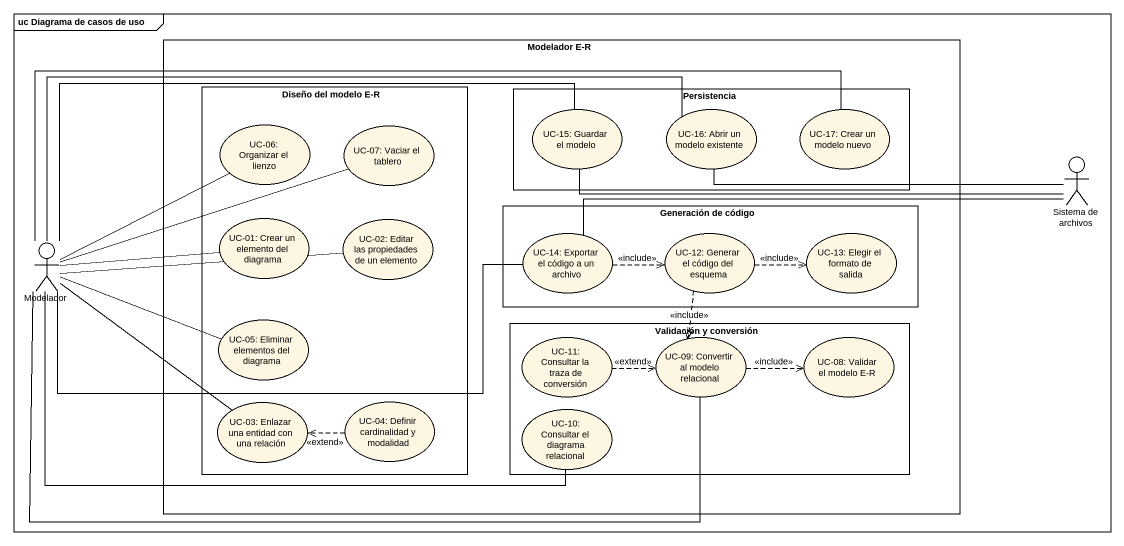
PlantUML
@startuml
mainframe uc Diagrama de casos de uso
rectangle "Modelador E-R" as Modelador_E_R {
  rectangle "Diseño del modelo E-R" as Diseño_del_modelo_E_R {
    usecase "UC-06: Organizar el lienzo" as UC_06_Organizar_el_lienzo
    usecase "UC-07: Vaciar el tablero" as UC_07_Vaciar_el_tablero
    usecase "UC-01: Crear un elemento del diagrama" as UC_01_Crear_un_elemento_del
    usecase "UC-02: Editar las propiedades de un elemento" as UC_02_Editar_las
    usecase "UC-05: Eliminar elementos del diagrama" as UC_05_Eliminar_elementos
    usecase "UC-03: Enlazar una entidad con una relación" as UC_03_Enlazar_una_entidad
    usecase "UC-04: Definir cardinalidad y modalidad" as UC_04_Definir_cardinalidad
  }
  rectangle Persistencia {
    usecase "UC-15: Guardar el modelo" as UC_15_Guardar_el_modelo
    usecase "UC-16: Abrir un modelo existente" as UC_16_Abrir_un_modelo
    usecase "UC-17: Crear un modelo nuevo" as UC_17_Crear_un_modelo_nuevo
  }
  rectangle "Generación de código" as Generación_de_código {
    usecase "UC-14: Exportar el código a un archivo" as UC_14_Exportar_el_código_a
    usecase "UC-12: Generar el código del esquema" as UC_12_Generar_el_código_del
    usecase "UC-13: Elegir el formato de salida" as UC_13_Elegir_el_formato_de
  }
  rectangle "Validación y conversión" as Validación_y_conversión {
    usecase "UC-11: Consultar la traza de conversión" as UC_11_Consultar_la_traza_de
    usecase "UC-09: Convertir al modelo relacional" as UC_09_Convertir_al_modelo
    usecase "UC-08: Validar el modelo E-R" as UC_08_Validar_el_modelo_E_R
    usecase "UC-10: Consultar el diagrama relacional" as UC_10_Consultar_el_diagrama
  }
}
actor "Sistema de archivos" as Sistema_de_archivos
actor Modelador
UC_15_Guardar_el_modelo -right- Sistema_de_archivos
UC_16_Abrir_un_modelo -right- Sistema_de_archivos
UC_14_Exportar_el_código_a -right- Sistema_de_archivos
UC_14_Exportar_el_código_a .right.> UC_12_Generar_el_código_del : <<include>>
UC_12_Generar_el_código_del .right.> UC_13_Elegir_el_formato_de : <<include>>
UC_12_Generar_el_código_del ..> UC_09_Convertir_al_modelo : <<include>>
Modelador -right- UC_06_Organizar_el_lienzo
Modelador -right- UC_15_Guardar_el_modelo
Modelador -right- UC_16_Abrir_un_modelo
Modelador -right- UC_17_Crear_un_modelo_nuevo
Modelador -right- UC_07_Vaciar_el_tablero
Modelador -right- UC_01_Crear_un_elemento_del
Modelador -right- UC_02_Editar_las
Modelador -right- UC_14_Exportar_el_código_a
Modelador -right- UC_05_Eliminar_elementos
Modelador -- UC_03_Enlazar_una_entidad
Modelador -right- UC_10_Consultar_el_diagrama
UC_11_Consultar_la_traza_de .right.> UC_09_Convertir_al_modelo : <<extend>>
UC_09_Convertir_al_modelo -left- Modelador
UC_09_Convertir_al_modelo .right.> UC_08_Validar_el_modelo_E_R : <<include>>
UC_04_Definir_cardinalidad .left.> UC_03_Enlazar_una_entidad : <<extend>>
@enduml
